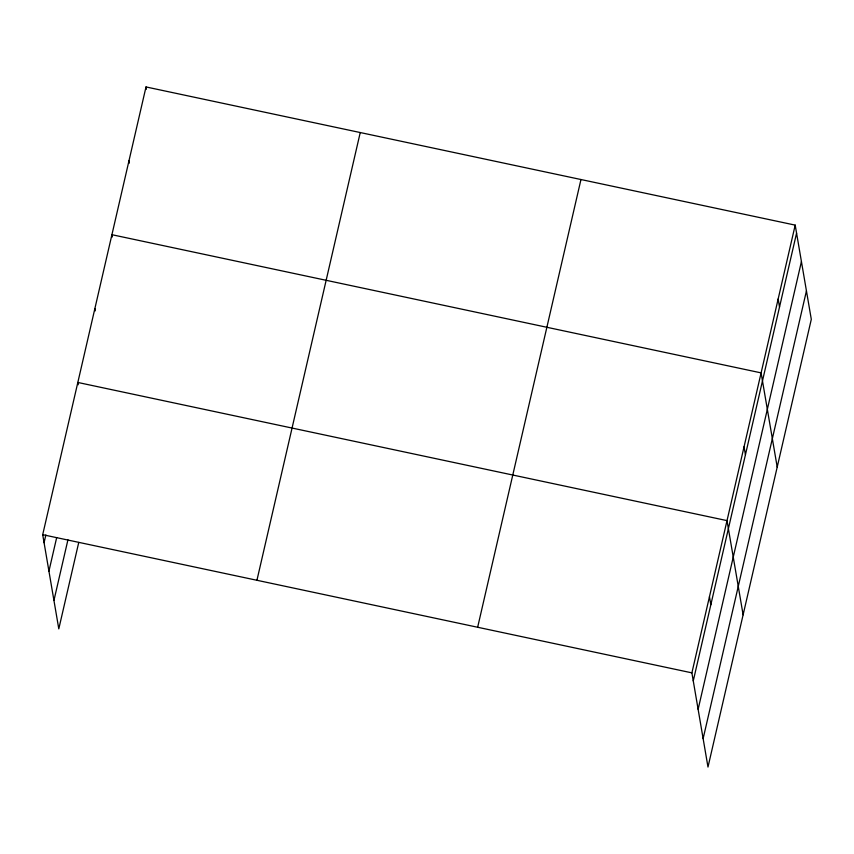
<?xml version="1.0" encoding="UTF-8"?>
<svg xmlns="http://www.w3.org/2000/svg" width="854" height="854" viewBox="0 0 854 854"><rect width="100%" height="100%" fill="white"/><g stroke="black" fill="none" stroke-linecap="round" stroke-linejoin="round"><path stroke-width="1.28" d="M78.749 542.439L58.798 628.875L42.7 534.679L146.013 86.948L795.202 225.125L811.3 319.321L707.987 767.052L691.889 672.856L795.202 225.125M44.066 542.696L45.86 534.956M48.934 571.134L56.674 537.593M53.941 600.437L67.936 539.803M256.937 580.272L360.239 132.551M477.653 627.252L580.966 179.521M693.267 680.873L796.568 233.142M698.124 709.311L801.426 261.58M703.13 738.614L806.443 290.883M42.7 534.679L691.889 672.856M778.154 298.996L779.521 307.013M777.204 467.074L761.106 372.878L111.917 234.701L112.312 236.985M744.058 446.749L745.435 454.766M743.119 614.827L727.01 520.62L77.821 382.453L78.216 384.738M709.45 596.732L710.827 604.76M146.013 86.948L146.397 89.243M128.965 160.819L129.349 163.114M94.869 308.572L95.264 310.867"/></g></svg>
